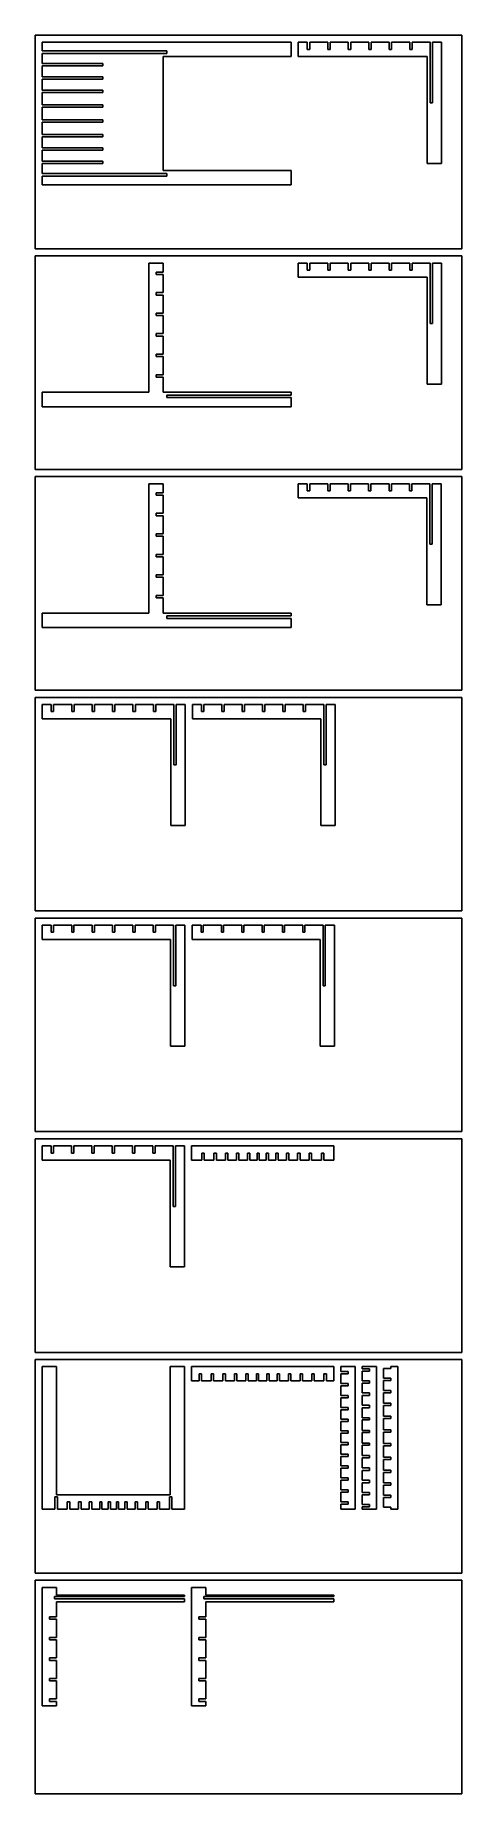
# Model space of a CAD drawing. Header units: metres. Extents: x 0 to 600, y -2170 to 300.
import ezdxf

# ---------------------------------------------------------------- set-up
doc = ezdxf.new("R2010")
doc.units = ezdxf.units.M

msp = doc.modelspace()

# ---------------------------------------------------------------- linework, layer by layer
at = {"layer": 'C-1'}
for p, q in [((10, -2046.415253), (10, -1880)), ((10, -1880), (30, -1880)), ((210, -1892.698292), (27, -1892.698292)), ((27, -1892.698292), (27, -1896.113343)), ((27, -1896.113343), (210, -1896.113343)), ((30, -1880), (30, -1891.207456)), ((30, -1891.207456), (210, -1891.207456)), ((30, -1900.168145), (30, -1921.509928)), ((210, -1900.168145), (30, -1900.168145)), ((210, -1891.207456), (210, -1892.698292)), ((210, -1896.113343), (210, -1900.168145)), ((30, -1921.509928), (20, -1921.509928)), ((20, -1921.509928), (20, -1924.924978)), ((20, -1924.924978), (30, -1924.924978)), ((30, -1924.924978), (30, -1950.321563)), ((30, -1950.321563), (20, -1950.321563)), ((20, -1950.321563), (20, -1953.736613)), ((20, -1953.736613), (30, -1953.736613)), ((30, -1953.736613), (30, -1979.133198)), ((30, -1979.133198), (20, -1979.133198)), ((20, -1979.133198), (20, -1982.548248)), ((20, -1982.548248), (30, -1982.548248)), ((30, -1982.548248), (30, -2007.944833)), ((30, -2007.944833), (20, -2007.944833)), ((20, -2007.944833), (20, -2011.359884)), ((20, -2011.359884), (30, -2011.359884)), ((30, -2011.359884), (30, -2036.756469)), ((30, -2046.415253), (10, -2046.415253)), ((30, -2036.756469), (20, -2036.756469)), ((20, -2036.756469), (20, -2040.171519)), ((20, -2040.171519), (30, -2040.171519)), ((30, -2040.171519), (30, -2046.415253))]:
    msp.add_line(p, q, dxfattribs=at)
at = {"layer": 'C-10'}
for p, q in [((370, -40), (370, -20)), ((370, -20), (382.697648, -20)), ((382.697648, -20), (382.697648, -30)), ((386.09317, -30), (386.09317, -20)), ((386.09317, -20), (411.488466, -20)), ((411.488466, -20), (411.488466, -30)), ((414.883988, -30), (414.883988, -20)), ((414.883988, -20), (440.279284, -20)), ((440.279284, -20), (440.279284, -30)), ((443.674807, -30), (443.674807, -20)), ((443.674807, -20), (469.070102, -20)), ((469.070102, -20), (469.070102, -30)), ((472.465625, -30), (472.465625, -20)), ((472.465625, -20), (497.860921, -20)), ((497.860921, -20), (497.860921, -30)), ((501.256443, -30), (501.256443, -20)), ((501.256443, -20), (526.651739, -20)), ((526.651739, -20), (526.651739, -30)), ((530.047261, -30), (530.047261, -20)), ((530.047261, -20), (555.442557, -20)), ((555.442557, -20), (555.442557, -105)), ((558.838079, -105), (558.838079, -20)), ((558.838079, -20), (571.535727, -20)), ((571.535727, -20), (571.535727, -190)), ((551.382154, -40), (370, -40)), ((382.697648, -30), (386.09317, -30)), ((411.488466, -30), (414.883988, -30)), ((440.279284, -30), (443.674807, -30)), ((469.070102, -30), (472.465625, -30)), ((497.860921, -30), (501.256443, -30)), ((526.651739, -30), (530.047261, -30)), ((551.382154, -190), (551.382154, -40)), ((555.442557, -105), (558.838079, -105)), ((571.535727, -190), (551.382154, -190))]:
    msp.add_line(p, q, dxfattribs=at)
at = {"layer": 'C-11'}
for p, q in [((160, -511.606348), (160, -330)), ((160, -330), (180, -330)), ((180, -342.698973), (170, -342.698973)), ((170, -342.698973), (170, -346.127431)), ((180, -330), (180, -342.698973)), ((170, -346.127431), (180, -346.127431)), ((180, -346.127431), (180, -371.525377)), ((180, -371.525377), (170, -371.525377)), ((170, -371.525377), (170, -374.953836)), ((170, -374.953836), (180, -374.953836)), ((180, -374.953836), (180, -400.351782)), ((180, -400.351782), (170, -400.351782)), ((170, -400.351782), (170, -403.78024)), ((170, -403.78024), (180, -403.78024)), ((180, -403.78024), (180, -429.178186)), ((180, -429.178186), (170, -429.178186)), ((170, -429.178186), (170, -432.606645)), ((170, -432.606645), (180, -432.606645)), ((180, -432.606645), (180, -458.004591)), ((180, -458.004591), (170, -458.004591)), ((170, -458.004591), (170, -461.433049)), ((170, -461.433049), (180, -461.433049)), ((180, -461.433049), (180, -486.830995)), ((180, -486.830995), (170, -486.830995)), ((170, -486.830995), (170, -490.259454)), ((170, -490.259454), (180, -490.259454)), ((180, -490.259454), (180, -511.606348)), ((10, -531.784831), (10, -511.606348)), ((10, -511.606348), (160, -511.606348)), ((180, -511.606348), (360, -511.606348)), ((360, -515.6574), (185, -515.6574)), ((185, -515.6574), (185, -519.085858)), ((360, -511.606348), (360, -515.6574)), ((360, -531.784831), (10, -531.784831)), ((185, -519.085858), (360, -519.085858)), ((360, -519.085858), (360, -531.784831))]:
    msp.add_line(p, q, dxfattribs=at)
at = {"layer": 'C-12'}
for p, q in [((220, -2046.415253), (220, -1880)), ((220, -1880), (240, -1880)), ((420, -1892.698292), (237, -1892.698292)), ((237, -1892.698292), (237, -1896.113343)), ((237, -1896.113343), (420, -1896.113343)), ((240, -1880), (240, -1891.207456)), ((240, -1891.207456), (420, -1891.207456)), ((240, -1900.168145), (240, -1921.509928)), ((420, -1900.168145), (240, -1900.168145)), ((420, -1891.207456), (420, -1892.698292)), ((420, -1896.113343), (420, -1900.168145)), ((240, -1921.509928), (230, -1921.509928)), ((230, -1921.509928), (230, -1924.924978)), ((230, -1924.924978), (240, -1924.924978)), ((240, -1924.924978), (240, -1950.321563)), ((240, -1950.321563), (230, -1950.321563)), ((230, -1950.321563), (230, -1953.736613)), ((230, -1953.736613), (240, -1953.736613)), ((240, -1953.736613), (240, -1979.133198)), ((240, -1979.133198), (230, -1979.133198)), ((230, -1979.133198), (230, -1982.548248)), ((230, -1982.548248), (240, -1982.548248)), ((240, -1982.548248), (240, -2007.944833)), ((240, -2007.944833), (230, -2007.944833)), ((230, -2007.944833), (230, -2011.359884)), ((230, -2011.359884), (240, -2011.359884)), ((240, -2011.359884), (240, -2036.756469)), ((240, -2046.415253), (220, -2046.415253)), ((240, -2036.756469), (230, -2036.756469)), ((230, -2036.756469), (230, -2040.171519)), ((230, -2040.171519), (240, -2040.171519)), ((240, -2040.171519), (240, -2046.415253))]:
    msp.add_line(p, q, dxfattribs=at)
at = {"layer": 'C-2'}
for p, q in [((160, -201.606348), (160, -20)), ((160, -20), (180, -20)), ((180, -20), (180, -32.698973)), ((180, -32.698973), (170, -32.698973)), ((170, -32.698973), (170, -36.127431)), ((170, -36.127431), (180, -36.127431)), ((180, -36.127431), (180, -61.525377)), ((180, -61.525377), (170, -61.525377)), ((170, -61.525377), (170, -64.953836)), ((170, -64.953836), (180, -64.953836)), ((180, -64.953836), (180, -90.351782)), ((180, -90.351782), (170, -90.351782)), ((170, -90.351782), (170, -93.78024)), ((170, -93.78024), (180, -93.78024)), ((180, -93.78024), (180, -119.178186)), ((180, -119.178186), (170, -119.178186)), ((170, -119.178186), (170, -122.606645)), ((170, -122.606645), (180, -122.606645)), ((180, -122.606645), (180, -148.004591)), ((180, -148.004591), (170, -148.004591)), ((170, -148.004591), (170, -151.433049)), ((170, -151.433049), (180, -151.433049)), ((180, -151.433049), (180, -176.830995)), ((180, -176.830995), (170, -176.830995)), ((170, -176.830995), (170, -180.259454)), ((170, -180.259454), (180, -180.259454)), ((180, -180.259454), (180, -201.606348)), ((10, -221.784831), (10, -201.606348)), ((10, -201.606348), (160, -201.606348)), ((360, -221.784831), (10, -221.784831)), ((180, -201.606348), (360, -201.606348)), ((360, -205.6574), (185, -205.6574)), ((185, -205.6574), (185, -209.085858)), ((185, -209.085858), (360, -209.085858)), ((360, -201.606348), (360, -205.6574)), ((360, -209.085858), (360, -221.784831))]:
    msp.add_line(p, q, dxfattribs=at)
at = {"layer": 'C-3'}
for p, q in [((370, 270), (370, 290)), ((370, 290), (382.697648, 290)), ((382.697648, 290), (382.697648, 280)), ((382.697648, 280), (386.09317, 280)), ((386.09317, 280), (386.09317, 290)), ((386.09317, 290), (411.488466, 290)), ((411.488466, 290), (411.488466, 280)), ((411.488466, 280), (414.883988, 280)), ((414.883988, 280), (414.883988, 290)), ((414.883988, 290), (440.279284, 290)), ((440.279284, 290), (440.279284, 280)), ((440.279284, 280), (443.674807, 280)), ((443.674807, 280), (443.674807, 290)), ((443.674807, 290), (469.070102, 290)), ((469.070102, 290), (469.070102, 280)), ((469.070102, 280), (472.465625, 280)), ((472.465625, 280), (472.465625, 290)), ((472.465625, 290), (497.860921, 290)), ((497.860921, 290), (497.860921, 280)), ((497.860921, 280), (501.256443, 280)), ((501.256443, 280), (501.256443, 290)), ((501.256443, 290), (526.651739, 290)), ((526.651739, 290), (526.651739, 280)), ((526.651739, 280), (530.047261, 280)), ((530.047261, 280), (530.047261, 290)), ((530.047261, 290), (555.442557, 290)), ((555.442557, 290), (555.442557, 205)), ((558.838079, 205), (558.838079, 290)), ((558.838079, 290), (571.535727, 290)), ((571.535727, 290), (571.535727, 120)), ((551.382154, 270), (370, 270)), ((551.382154, 120), (551.382154, 270)), ((555.442557, 205), (558.838079, 205)), ((571.535727, 120), (551.382154, 120))]:
    msp.add_line(p, q, dxfattribs=at)
at = {"layer": 'C-4'}
for p, q in [((370, -350), (370, -330)), ((370, -330), (382.698778, -330)), ((382.698778, -330), (382.698778, -340)), ((382.698778, -340), (386.025055, -340)), ((386.025055, -340), (386.025055, -330)), ((386.025055, -330), (411.422611, -330)), ((411.422611, -330), (411.422611, -340)), ((411.422611, -340), (414.748889, -340)), ((414.748889, -340), (414.748889, -330)), ((414.748889, -330), (440.146444, -330)), ((440.146444, -330), (440.146444, -340)), ((440.146444, -340), (443.472722, -340)), ((443.472722, -340), (443.472722, -330)), ((443.472722, -330), (468.870277, -330)), ((468.870277, -330), (468.870277, -340)), ((468.870277, -340), (472.196555, -340)), ((472.196555, -340), (472.196555, -330)), ((472.196555, -330), (497.59411, -330)), ((497.59411, -330), (497.59411, -340)), ((497.59411, -340), (500.920388, -340)), ((500.920388, -340), (500.920388, -330)), ((500.920388, -330), (526.317943, -330)), ((526.317943, -330), (526.317943, -340)), ((526.317943, -340), (529.644221, -340)), ((529.644221, -340), (529.644221, -330)), ((529.644221, -330), (555.041776, -330)), ((555.041776, -330), (555.041776, -415)), ((558.368054, -415), (558.368054, -330)), ((558.368054, -330), (571.066831, -330)), ((571.066831, -330), (571.066831, -500)), ((550.960148, -350), (370, -350)), ((550.960148, -500), (550.960148, -350)), ((555.041776, -415), (558.368054, -415)), ((571.066831, -500), (550.960148, -500))]:
    msp.add_line(p, q, dxfattribs=at)
at = {"layer": 'C-5'}
for p, q in [((221.066831, -660), (221.066831, -640)), ((221.066831, -640), (233.773872, -640)), ((233.773872, -640), (233.773872, -650)), ((237.02028, -650), (237.02028, -640)), ((237.02028, -640), (262.434361, -640)), ((262.434361, -640), (262.434361, -650)), ((265.680769, -650), (265.680769, -640)), ((265.680769, -640), (291.094851, -640)), ((291.094851, -640), (291.094851, -650)), ((294.341259, -650), (294.341259, -640)), ((294.341259, -640), (319.75534, -640)), ((319.75534, -640), (319.75534, -650)), ((323.001748, -650), (323.001748, -640)), ((323.001748, -640), (348.41583, -640)), ((348.41583, -640), (348.41583, -650)), ((351.662238, -650), (351.662238, -640)), ((351.662238, -640), (377.076319, -640)), ((377.076319, -640), (377.076319, -650)), ((380.322727, -650), (380.322727, -640)), ((380.322727, -640), (405.736809, -640)), ((405.736809, -640), (405.736809, -725)), ((408.983217, -725), (408.983217, -640)), ((408.983217, -640), (421.690258, -640)), ((421.690258, -640), (421.690258, -810)), ((401.627915, -660), (221.066831, -660)), ((233.773872, -650), (237.02028, -650)), ((262.434361, -650), (265.680769, -650)), ((291.094851, -650), (294.341259, -650)), ((319.75534, -650), (323.001748, -650)), ((348.41583, -650), (351.662238, -650)), ((377.076319, -650), (380.322727, -650)), ((401.627915, -810), (401.627915, -660)), ((405.736809, -725), (408.983217, -725)), ((421.690258, -810), (401.627915, -810))]:
    msp.add_line(p, q, dxfattribs=at)
at = {"layer": 'C-6'}
for p, q in [((220.623426, -970), (220.623426, -950)), ((220.623426, -950), (233.372317, -950)), ((233.372317, -950), (233.372317, -960)), ((233.372317, -960), (236.457047, -960)), ((236.457047, -960), (236.457047, -950)), ((236.457047, -950), (261.954828, -950)), ((261.954828, -950), (261.954828, -960)), ((261.954828, -960), (265.039558, -960)), ((265.039558, -960), (265.039558, -950)), ((265.039558, -950), (290.537339, -950)), ((290.537339, -950), (290.537339, -960)), ((290.537339, -960), (293.622069, -960)), ((293.622069, -960), (293.622069, -950)), ((293.622069, -950), (319.11985, -950)), ((319.11985, -950), (319.11985, -960)), ((319.11985, -960), (322.20458, -960)), ((322.20458, -960), (322.20458, -950)), ((322.20458, -950), (347.702361, -950)), ((347.702361, -950), (347.702361, -960)), ((347.702361, -960), (350.787091, -960)), ((350.787091, -960), (350.787091, -950)), ((350.787091, -950), (376.284872, -950)), ((376.284872, -950), (376.284872, -960)), ((376.284872, -960), (379.369602, -960)), ((379.369602, -960), (379.369602, -950)), ((379.369602, -950), (404.867383, -950)), ((404.867383, -950), (404.867383, -1035)), ((407.952113, -1035), (407.952113, -950)), ((407.952113, -950), (420.701004, -950)), ((420.701004, -950), (420.701004, -1120)), ((400.693246, -970), (220.623426, -970)), ((400.693246, -1120), (400.693246, -970)), ((404.867383, -1035), (407.952113, -1035)), ((420.701004, -1120), (400.693246, -1120))]:
    msp.add_line(p, q, dxfattribs=at)
at = {"layer": 'C-7'}
for p, q in [((10, -1280), (10, -1260)), ((10, -1260), (22.748891, -1260)), ((190.069819, -1280), (10, -1280)), ((22.748891, -1260), (22.748891, -1270)), ((22.748891, -1270), (25.83362, -1270)), ((25.83362, -1270), (25.83362, -1260)), ((25.83362, -1260), (51.331402, -1260)), ((51.331402, -1260), (51.331402, -1270)), ((51.331402, -1270), (54.416131, -1270)), ((54.416131, -1270), (54.416131, -1260)), ((54.416131, -1260), (79.913913, -1260)), ((79.913913, -1260), (79.913913, -1270)), ((79.913913, -1270), (82.998642, -1270)), ((82.998642, -1270), (82.998642, -1260)), ((82.998642, -1260), (108.496424, -1260)), ((108.496424, -1260), (108.496424, -1270)), ((108.496424, -1270), (111.581154, -1270)), ((111.581154, -1270), (111.581154, -1260)), ((111.581154, -1260), (137.078935, -1260)), ((137.078935, -1260), (137.078935, -1270)), ((137.078935, -1270), (140.163665, -1270)), ((140.163665, -1270), (140.163665, -1260)), ((140.163665, -1260), (165.661446, -1260)), ((165.661446, -1260), (165.661446, -1270)), ((165.661446, -1270), (168.746176, -1270)), ((168.746176, -1270), (168.746176, -1260)), ((168.746176, -1260), (194.243957, -1260)), ((190.069819, -1430), (190.069819, -1280)), ((194.243957, -1260), (194.243957, -1345)), ((197.328687, -1345), (197.328687, -1260)), ((197.328687, -1260), (210.077577, -1260)), ((210.077577, -1260), (210.077577, -1430)), ((194.243957, -1345), (197.328687, -1345)), ((210.077577, -1430), (190.069819, -1430))]:
    msp.add_line(p, q, dxfattribs=at)
at = {"layer": 'C-8'}
for p, q in [((10, -970), (10, -950)), ((10, -950), (22.707041, -950)), ((22.707041, -950), (22.707041, -960)), ((22.707041, -960), (25.953449, -960)), ((25.953449, -960), (25.953449, -950)), ((25.953449, -950), (51.36753, -950)), ((51.36753, -950), (51.36753, -960)), ((51.36753, -960), (54.613938, -960)), ((54.613938, -960), (54.613938, -950)), ((54.613938, -950), (80.02802, -950)), ((80.02802, -950), (80.02802, -960)), ((80.02802, -960), (83.274428, -960)), ((83.274428, -960), (83.274428, -950)), ((83.274428, -950), (108.688509, -950)), ((108.688509, -950), (108.688509, -960)), ((108.688509, -960), (111.934917, -960)), ((111.934917, -960), (111.934917, -950)), ((111.934917, -950), (137.348999, -950)), ((137.348999, -950), (137.348999, -960)), ((137.348999, -960), (140.595407, -960)), ((140.595407, -960), (140.595407, -950)), ((140.595407, -950), (166.009488, -950)), ((166.009488, -950), (166.009488, -960)), ((166.009488, -960), (169.255896, -960)), ((169.255896, -960), (169.255896, -950)), ((169.255896, -950), (194.669978, -950)), ((194.669978, -950), (194.669978, -1035)), ((197.916386, -1035), (197.916386, -950)), ((197.916386, -950), (210.623426, -950)), ((210.623426, -950), (210.623426, -1120)), ((190.561084, -970), (10, -970)), ((190.561084, -1120), (190.561084, -970)), ((194.669978, -1035), (197.916386, -1035)), ((210.623426, -1120), (190.561084, -1120))]:
    msp.add_line(p, q, dxfattribs=at)
at = {"layer": 'C-9'}
for p, q in [((10, -660), (10, -640)), ((10, -640), (22.698778, -640)), ((22.698778, -640), (22.698778, -650)), ((26.025055, -650), (26.025055, -640)), ((26.025055, -640), (51.422611, -640)), ((51.422611, -640), (51.422611, -650)), ((54.748889, -650), (54.748889, -640)), ((54.748889, -640), (80.146444, -640)), ((80.146444, -640), (80.146444, -650)), ((83.472722, -650), (83.472722, -640)), ((83.472722, -640), (108.870277, -640)), ((108.870277, -640), (108.870277, -650)), ((112.196555, -650), (112.196555, -640)), ((112.196555, -640), (137.59411, -640)), ((137.59411, -640), (137.59411, -650)), ((140.920388, -650), (140.920388, -640)), ((140.920388, -640), (166.317943, -640)), ((166.317943, -640), (166.317943, -650)), ((169.644221, -650), (169.644221, -640)), ((169.644221, -640), (195.041776, -640)), ((195.041776, -640), (195.041776, -725)), ((198.368054, -725), (198.368054, -640)), ((198.368054, -640), (211.066831, -640)), ((211.066831, -640), (211.066831, -810)), ((190.960148, -660), (10, -660)), ((22.698778, -650), (26.025055, -650)), ((51.422611, -650), (54.748889, -650)), ((80.146444, -650), (83.472722, -650)), ((108.870277, -650), (112.196555, -650)), ((137.59411, -650), (140.920388, -650)), ((166.317943, -650), (169.644221, -650)), ((190.960148, -810), (190.960148, -660)), ((195.041776, -725), (198.368054, -725)), ((211.066831, -810), (190.960148, -810))]:
    msp.add_line(p, q, dxfattribs=at)
at = {"layer": 'sheet_boundary'}
for p, q in [((0, 300), (600, 300)), ((0, 0), (0, 300)), ((600, 300), (600, 0)), ((600, 0), (0, 0))]:
    msp.add_line(p, q, dxfattribs=at)
at = {"layer": 'sheet_boundary_2'}
for p, q in [((0, -10), (600, -10)), ((0, -310), (0, -10)), ((600, -10), (600, -310)), ((600, -310), (0, -310))]:
    msp.add_line(p, q, dxfattribs=at)
at = {"layer": 'sheet_boundary_3'}
for p, q in [((0, -320), (600, -320)), ((0, -620), (0, -320)), ((600, -320), (600, -620)), ((600, -620), (0, -620))]:
    msp.add_line(p, q, dxfattribs=at)
at = {"layer": 'sheet_boundary_4'}
for p, q in [((0, -630), (600, -630)), ((0, -930), (0, -630)), ((600, -630), (600, -930)), ((600, -930), (0, -930))]:
    msp.add_line(p, q, dxfattribs=at)
at = {"layer": 'sheet_boundary_5'}
for p, q in [((0, -940), (600, -940)), ((0, -1240), (0, -940)), ((600, -940), (600, -1240)), ((600, -1240), (0, -1240))]:
    msp.add_line(p, q, dxfattribs=at)
at = {"layer": 'sheet_boundary_6'}
for p, q in [((0, -1250), (600, -1250)), ((0, -1550), (0, -1250)), ((600, -1250), (600, -1550)), ((600, -1550), (0, -1550))]:
    msp.add_line(p, q, dxfattribs=at)
at = {"layer": 'sheet_boundary_7'}
for p, q in [((0, -1560), (600, -1560)), ((0, -1860), (0, -1560)), ((600, -1560), (600, -1860)), ((600, -1860), (0, -1860))]:
    msp.add_line(p, q, dxfattribs=at)
at = {"layer": 'sheet_boundary_8'}
for p, q in [((0, -1870), (600, -1870)), ((0, -2170), (0, -1870)), ((600, -1870), (600, -2170)), ((600, -2170), (0, -2170))]:
    msp.add_line(p, q, dxfattribs=at)
at = {"layer": 'Y-1'}
for p, q in [((10, -1770), (10, -1570)), ((10, -1570), (30, -1570)), ((30, -1570), (30, -1750)), ((190, -1750), (190, -1570)), ((190, -1570), (210, -1570)), ((210, -1570), (210, -1770)), ((31.295386, -1753), (27.880336, -1753)), ((27.880336, -1753), (27.880336, -1770)), ((30, -1750), (190, -1750)), ((31.295386, -1770), (31.295386, -1753)), ((192.119664, -1753), (188.704614, -1753)), ((188.704614, -1753), (188.704614, -1770)), ((192.119664, -1770), (192.119664, -1753)), ((27.880336, -1770), (10, -1770)), ((45.126297, -1770), (31.295386, -1770)), ((48.554755, -1760), (45.126297, -1760)), ((45.126297, -1760), (45.126297, -1770)), ((48.554755, -1770), (48.554755, -1760)), ((61.166167, -1770), (48.554755, -1770)), ((64.56169, -1760), (61.166167, -1760)), ((61.166167, -1760), (61.166167, -1770)), ((64.56169, -1770), (64.56169, -1760)), ((76.160638, -1770), (64.56169, -1770)), ((79.486916, -1760), (76.160638, -1760)), ((76.160638, -1760), (76.160638, -1770)), ((79.486916, -1770), (79.486916, -1760)), ((90.74114, -1770), (79.486916, -1770)), ((93.987548, -1760), (90.74114, -1760)), ((90.74114, -1760), (90.74114, -1770)), ((93.987548, -1770), (93.987548, -1760)), ((102.741006, -1770), (93.987548, -1770)), ((105.825736, -1760), (102.741006, -1760)), ((102.741006, -1760), (102.741006, -1770)), ((105.825736, -1770), (105.825736, -1760)), ((114.174264, -1770), (105.825736, -1770)), ((117.258994, -1760), (114.174264, -1760)), ((114.174264, -1760), (114.174264, -1770)), ((117.258994, -1770), (117.258994, -1760)), ((126.012452, -1770), (117.258994, -1770)), ((129.25886, -1760), (126.012452, -1760)), ((126.012452, -1760), (126.012452, -1770)), ((129.25886, -1770), (129.25886, -1760)), ((140.513084, -1770), (129.25886, -1770)), ((143.839362, -1760), (140.513084, -1760)), ((140.513084, -1760), (140.513084, -1770)), ((143.839362, -1770), (143.839362, -1760)), ((155.43831, -1770), (143.839362, -1770)), ((158.833833, -1760), (155.43831, -1760)), ((155.43831, -1760), (155.43831, -1770)), ((158.833833, -1770), (158.833833, -1760)), ((171.445245, -1770), (158.833833, -1770)), ((174.873703, -1760), (171.445245, -1760)), ((171.445245, -1760), (171.445245, -1770)), ((174.873703, -1770), (174.873703, -1760)), ((188.704614, -1770), (174.873703, -1770)), ((210, -1770), (192.119664, -1770))]:
    msp.add_line(p, q, dxfattribs=at)
at = {"layer": 'Y-2'}
for p, q in [((220.077577, -1280), (220.077577, -1260)), ((220.077577, -1260), (420.077577, -1260)), ((234.24526, -1280), (220.077577, -1280)), ((237.66031, -1270), (234.24526, -1270)), ((234.24526, -1270), (234.24526, -1280)), ((237.66031, -1280), (237.66031, -1270)), ((251.378294, -1280), (237.66031, -1280)), ((254.806752, -1270), (251.378294, -1270)), ((251.378294, -1270), (251.378294, -1280)), ((254.806752, -1280), (254.806752, -1270)), ((267.696255, -1280), (254.806752, -1280)), ((271.091778, -1270), (267.696255, -1270)), ((267.696255, -1270), (267.696255, -1280)), ((271.091778, -1280), (271.091778, -1270)), ((283.28321, -1280), (271.091778, -1280)), ((286.609488, -1270), (283.28321, -1270)), ((283.28321, -1270), (283.28321, -1280)), ((286.609488, -1280), (286.609488, -1270)), ((298.561035, -1280), (286.609488, -1280)), ((301.807443, -1270), (298.561035, -1270)), ((298.561035, -1270), (298.561035, -1280)), ((301.807443, -1280), (301.807443, -1270)), ((312.022715, -1280), (301.807443, -1280)), ((315.107445, -1270), (312.022715, -1270)), ((312.022715, -1270), (312.022715, -1280)), ((315.107445, -1280), (315.107445, -1270)), ((325.047709, -1280), (315.107445, -1280)), ((328.132439, -1270), (325.047709, -1270)), ((325.047709, -1270), (325.047709, -1280)), ((328.132439, -1280), (328.132439, -1270)), ((338.347711, -1280), (328.132439, -1280)), ((341.594119, -1270), (338.347711, -1270)), ((338.347711, -1270), (338.347711, -1280)), ((341.594119, -1280), (341.594119, -1270)), ((353.545666, -1280), (341.594119, -1280)), ((356.871944, -1270), (353.545666, -1270)), ((353.545666, -1270), (353.545666, -1280)), ((356.871944, -1280), (356.871944, -1270)), ((369.063377, -1280), (356.871944, -1280)), ((372.458899, -1270), (369.063377, -1270)), ((369.063377, -1270), (369.063377, -1280)), ((372.458899, -1280), (372.458899, -1270)), ((385.348402, -1280), (372.458899, -1280)), ((388.77686, -1270), (385.348402, -1270)), ((385.348402, -1270), (385.348402, -1280)), ((388.77686, -1280), (388.77686, -1270)), ((402.494844, -1280), (388.77686, -1280)), ((405.909895, -1270), (402.494844, -1270)), ((402.494844, -1270), (402.494844, -1280)), ((405.909895, -1280), (405.909895, -1270)), ((420.077577, -1280), (405.909895, -1280)), ((420.077577, -1260), (420.077577, -1280))]:
    msp.add_line(p, q, dxfattribs=at)
at = {"layer": 'Y-3'}
for p, q in [((220, -1590), (220, -1570)), ((220, -1570), (420, -1570)), ((233.87008, -1580), (230.455029, -1580)), ((230.455029, -1580), (230.455029, -1590)), ((233.87008, -1590), (233.87008, -1580)), ((250.903595, -1580), (247.475137, -1580)), ((247.475137, -1580), (247.475137, -1590)), ((250.903595, -1590), (250.903595, -1580)), ((267.466711, -1580), (264.071189, -1580)), ((264.071189, -1580), (264.071189, -1590)), ((267.466711, -1590), (267.466711, -1580)), ((283.576906, -1580), (280.250628, -1580)), ((280.250628, -1580), (280.250628, -1590)), ((283.576906, -1590), (283.576906, -1580)), ((299.472184, -1580), (296.225776, -1580)), ((296.225776, -1580), (296.225776, -1590)), ((299.472184, -1590), (299.472184, -1580)), ((314.234, -1580), (311.14927, -1580)), ((311.14927, -1580), (311.14927, -1590)), ((314.234, -1590), (314.234, -1580)), ((328.85073, -1580), (325.766, -1580)), ((325.766, -1580), (325.766, -1590)), ((328.85073, -1590), (328.85073, -1580)), ((343.774224, -1580), (340.527816, -1580)), ((340.527816, -1580), (340.527816, -1590)), ((343.774224, -1590), (343.774224, -1580)), ((359.749372, -1580), (356.423094, -1580)), ((356.423094, -1580), (356.423094, -1590)), ((359.749372, -1590), (359.749372, -1580)), ((375.928811, -1580), (372.533289, -1580)), ((372.533289, -1580), (372.533289, -1590)), ((375.928811, -1590), (375.928811, -1580)), ((392.524863, -1580), (389.096405, -1580)), ((389.096405, -1580), (389.096405, -1590)), ((392.524863, -1590), (392.524863, -1580)), ((409.544971, -1580), (406.12992, -1580)), ((406.12992, -1580), (406.12992, -1590)), ((409.544971, -1590), (409.544971, -1580)), ((420, -1570), (420, -1590)), ((230.455029, -1590), (220, -1590)), ((247.475137, -1590), (233.87008, -1590)), ((264.071189, -1590), (250.903595, -1590)), ((280.250628, -1590), (267.466711, -1590)), ((296.225776, -1590), (283.576906, -1590)), ((311.14927, -1590), (299.472184, -1590)), ((325.766, -1590), (314.234, -1590)), ((340.527816, -1590), (328.85073, -1590)), ((356.423094, -1590), (343.774224, -1590)), ((372.533289, -1590), (359.749372, -1590)), ((389.096405, -1590), (375.928811, -1590)), ((406.12992, -1590), (392.524863, -1590)), ((420, -1590), (409.544971, -1590))]:
    msp.add_line(p, q, dxfattribs=at)
at = {"layer": 'Y-4'}
for p, q in [((430, -1576.742376), (430, -1570)), ((430, -1570), (450, -1570)), ((440, -1576.742376), (430, -1576.742376)), ((430, -1593.649557), (430, -1580.157427)), ((430, -1580.157427), (440, -1580.157427)), ((440, -1580.157427), (440, -1576.742376)), ((450, -1570), (450, -1770)), ((440, -1593.649557), (430, -1593.649557)), ((430, -1610.5237), (430, -1597.078015)), ((430, -1597.078015), (440, -1597.078015)), ((440, -1597.078015), (440, -1593.649557)), ((440, -1610.5237), (430, -1610.5237)), ((430, -1627.295623), (430, -1613.919222)), ((430, -1613.919222), (440, -1613.919222)), ((440, -1627.295623), (430, -1627.295623)), ((440, -1613.919222), (440, -1610.5237)), ((440, -1630.621901), (440, -1627.295623)), ((430, -1643.968094), (430, -1630.621901)), ((430, -1630.621901), (440, -1630.621901)), ((440, -1643.968094), (430, -1643.968094)), ((430, -1660.353402), (430, -1647.214502)), ((430, -1647.214502), (440, -1647.214502)), ((440, -1647.214502), (440, -1643.968094)), ((440, -1660.353402), (430, -1660.353402)), ((430, -1676.561868), (430, -1663.438132)), ((430, -1663.438132), (440, -1663.438132)), ((440, -1676.561868), (430, -1676.561868)), ((440, -1663.438132), (440, -1660.353402)), ((440, -1679.646598), (440, -1676.561868)), ((430, -1692.785498), (430, -1679.646598)), ((430, -1679.646598), (440, -1679.646598)), ((440, -1692.785498), (430, -1692.785498)), ((430, -1709.378099), (430, -1696.031906)), ((430, -1696.031906), (440, -1696.031906)), ((440, -1696.031906), (440, -1692.785498)), ((440, -1709.378099), (430, -1709.378099)), ((430, -1726.080778), (430, -1712.704377)), ((430, -1712.704377), (440, -1712.704377)), ((440, -1726.080778), (430, -1726.080778)), ((440, -1712.704377), (440, -1709.378099)), ((440, -1729.4763), (440, -1726.080778)), ((430, -1742.921985), (430, -1729.4763)), ((430, -1729.4763), (440, -1729.4763)), ((440, -1742.921985), (430, -1742.921985)), ((430, -1759.842573), (430, -1746.350443)), ((430, -1746.350443), (440, -1746.350443)), ((440, -1746.350443), (440, -1742.921985)), ((440, -1759.842573), (430, -1759.842573)), ((430, -1770), (430, -1763.257624)), ((430, -1763.257624), (440, -1763.257624)), ((450, -1770), (430, -1770)), ((440, -1763.257624), (440, -1759.842573))]:
    msp.add_line(p, q, dxfattribs=at)
at = {"layer": 'Y-5'}
for p, q in [((460, -1573.029723), (460, -1570)), ((460, -1570), (480, -1570)), ((470, -1573.029723), (460, -1573.029723)), ((460, -1589.823977), (460, -1576.444774)), ((460, -1576.444774), (470, -1576.444774)), ((470, -1576.444774), (470, -1573.029723)), ((480, -1570), (480, -1770)), ((470, -1589.823977), (460, -1589.823977)), ((460, -1606.976211), (460, -1593.252435)), ((460, -1593.252435), (470, -1593.252435)), ((470, -1593.252435), (470, -1589.823977)), ((470, -1606.976211), (460, -1606.976211)), ((460, -1624.340619), (460, -1610.371733)), ((460, -1610.371733), (470, -1610.371733)), ((470, -1624.340619), (460, -1624.340619)), ((460, -1641.710412), (460, -1627.666897)), ((460, -1627.666897), (470, -1627.666897)), ((470, -1610.371733), (470, -1606.976211)), ((470, -1627.666897), (470, -1624.340619)), ((470, -1641.710412), (460, -1641.710412)), ((460, -1659.557534), (460, -1644.95682)), ((460, -1644.95682), (470, -1644.95682)), ((470, -1644.95682), (470, -1641.710412)), ((470, -1659.557534), (460, -1659.557534)), ((460, -1677.357736), (460, -1662.642264)), ((460, -1662.642264), (470, -1662.642264)), ((470, -1677.357736), (460, -1677.357736)), ((470, -1662.642264), (470, -1659.557534)), ((470, -1680.442466), (470, -1677.357736)), ((460, -1695.04318), (460, -1680.442466)), ((460, -1680.442466), (470, -1680.442466)), ((470, -1695.04318), (460, -1695.04318)), ((460, -1712.333103), (460, -1698.289588)), ((460, -1698.289588), (470, -1698.289588)), ((470, -1698.289588), (470, -1695.04318)), ((470, -1712.333103), (460, -1712.333103)), ((460, -1729.628267), (460, -1715.659381)), ((460, -1715.659381), (470, -1715.659381)), ((470, -1715.659381), (470, -1712.333103)), ((470, -1729.628267), (460, -1729.628267)), ((460, -1746.747565), (460, -1733.023789)), ((460, -1733.023789), (470, -1733.023789)), ((470, -1746.747565), (460, -1746.747565)), ((460, -1763.555226), (460, -1750.176023)), ((460, -1750.176023), (470, -1750.176023)), ((470, -1733.023789), (470, -1729.628267)), ((470, -1750.176023), (470, -1746.747565)), ((470, -1763.555226), (460, -1763.555226)), ((460, -1770), (460, -1766.970277)), ((460, -1766.970277), (470, -1766.970277)), ((480, -1770), (460, -1770)), ((470, -1766.970277), (470, -1763.555226))]:
    msp.add_line(p, q, dxfattribs=at)
at = {"layer": 'Y-6'}
for p, q in [((490, -1585.998397), (490, -1572.732121)), ((490, -1572.732121), (500, -1572.732121)), ((500, -1572.732121), (500, -1570)), ((500, -1570), (510, -1570)), ((510, -1570), (510, -1770)), ((500, -1585.998397), (490, -1585.998397)), ((490, -1603.428722), (490, -1589.426855)), ((490, -1589.426855), (500, -1589.426855)), ((500, -1603.428722), (490, -1603.428722)), ((500, -1589.426855), (500, -1585.998397)), ((500, -1606.824244), (500, -1603.428722)), ((490, -1621.385614), (490, -1606.824244)), ((490, -1606.824244), (500, -1606.824244)), ((500, -1621.385614), (490, -1621.385614)), ((490, -1639.45273), (490, -1624.711892)), ((490, -1624.711892), (500, -1624.711892)), ((500, -1624.711892), (500, -1621.385614)), ((500, -1639.45273), (490, -1639.45273)), ((490, -1658.761666), (490, -1642.699138)), ((490, -1642.699138), (500, -1642.699138)), ((500, -1642.699138), (500, -1639.45273)), ((500, -1658.761666), (490, -1658.761666)), ((490, -1678.153604), (490, -1661.846396)), ((490, -1661.846396), (500, -1661.846396)), ((500, -1678.153604), (490, -1678.153604)), ((500, -1661.846396), (500, -1658.761666)), ((500, -1681.238334), (500, -1678.153604)), ((490, -1697.300862), (490, -1681.238334)), ((490, -1681.238334), (500, -1681.238334)), ((500, -1697.300862), (490, -1697.300862)), ((490, -1715.288108), (490, -1700.54727)), ((490, -1700.54727), (500, -1700.54727)), ((500, -1700.54727), (500, -1697.300862)), ((500, -1715.288108), (490, -1715.288108)), ((490, -1733.175756), (490, -1718.614386)), ((490, -1718.614386), (500, -1718.614386)), ((500, -1718.614386), (500, -1715.288108)), ((500, -1733.175756), (490, -1733.175756)), ((490, -1750.573145), (490, -1736.571278)), ((490, -1736.571278), (500, -1736.571278)), ((500, -1750.573145), (490, -1750.573145)), ((500, -1736.571278), (500, -1733.175756)), ((500, -1754.001603), (500, -1750.573145)), ((490, -1767.267879), (490, -1754.001603)), ((490, -1754.001603), (500, -1754.001603)), ((500, -1767.267879), (490, -1767.267879)), ((500, -1770), (500, -1767.267879)), ((510, -1770), (500, -1770))]:
    msp.add_line(p, q, dxfattribs=at)
at = {"layer": 'Y-7'}
for p, q in [((10, 277.827183), (10, 290)), ((10, 290), (360, 290)), ((185, 277.827183), (10, 277.827183)), ((10, 260.118768), (10, 274.398725)), ((10, 274.398725), (185, 274.398725)), ((185, 274.398725), (185, 277.827183)), ((360, 290), (360, 270)), ((95, 260.118768), (10, 260.118768)), ((10, 241.569391), (10, 256.723245)), ((10, 256.723245), (95, 256.723245)), ((95, 256.723245), (95, 260.118768)), ((180, 270), (180, 110)), ((360, 270), (180, 270)), ((95, 241.569391), (10, 241.569391)), ((10, 222.804952), (10, 238.243113)), ((10, 238.243113), (95, 238.243113)), ((95, 222.804952), (10, 222.804952)), ((95, 238.243113), (95, 241.569391)), ((95, 219.558544), (95, 222.804952)), ((10, 202.034202), (10, 219.558544)), ((10, 219.558544), (95, 219.558544)), ((95, 202.034202), (10, 202.034202)), ((10, 181.050528), (10, 198.949472)), ((10, 198.949472), (95, 198.949472)), ((95, 198.949472), (95, 202.034202)), ((95, 181.050528), (10, 181.050528)), ((10, 160.441456), (10, 177.965798)), ((10, 177.965798), (95, 177.965798)), ((95, 177.965798), (95, 181.050528)), ((95, 160.441456), (10, 160.441456)), ((10, 141.756887), (10, 157.195048)), ((10, 157.195048), (95, 157.195048)), ((95, 157.195048), (95, 160.441456)), ((95, 141.756887), (10, 141.756887)), ((10, 123.276755), (10, 138.430609)), ((10, 138.430609), (95, 138.430609)), ((95, 138.430609), (95, 141.756887)), ((95, 123.276755), (10, 123.276755)), ((10, 105.601275), (10, 119.881232)), ((10, 119.881232), (95, 119.881232)), ((185, 105.601275), (10, 105.601275)), ((10, 90), (10, 102.172817)), ((10, 102.172817), (185, 102.172817)), ((95, 119.881232), (95, 123.276755)), ((180, 110), (360, 110)), ((185, 102.172817), (185, 105.601275)), ((360, 110), (360, 90)), ((360, 90), (10, 90))]:
    msp.add_line(p, q, dxfattribs=at)

doc.saveas('drawing.dxf')
